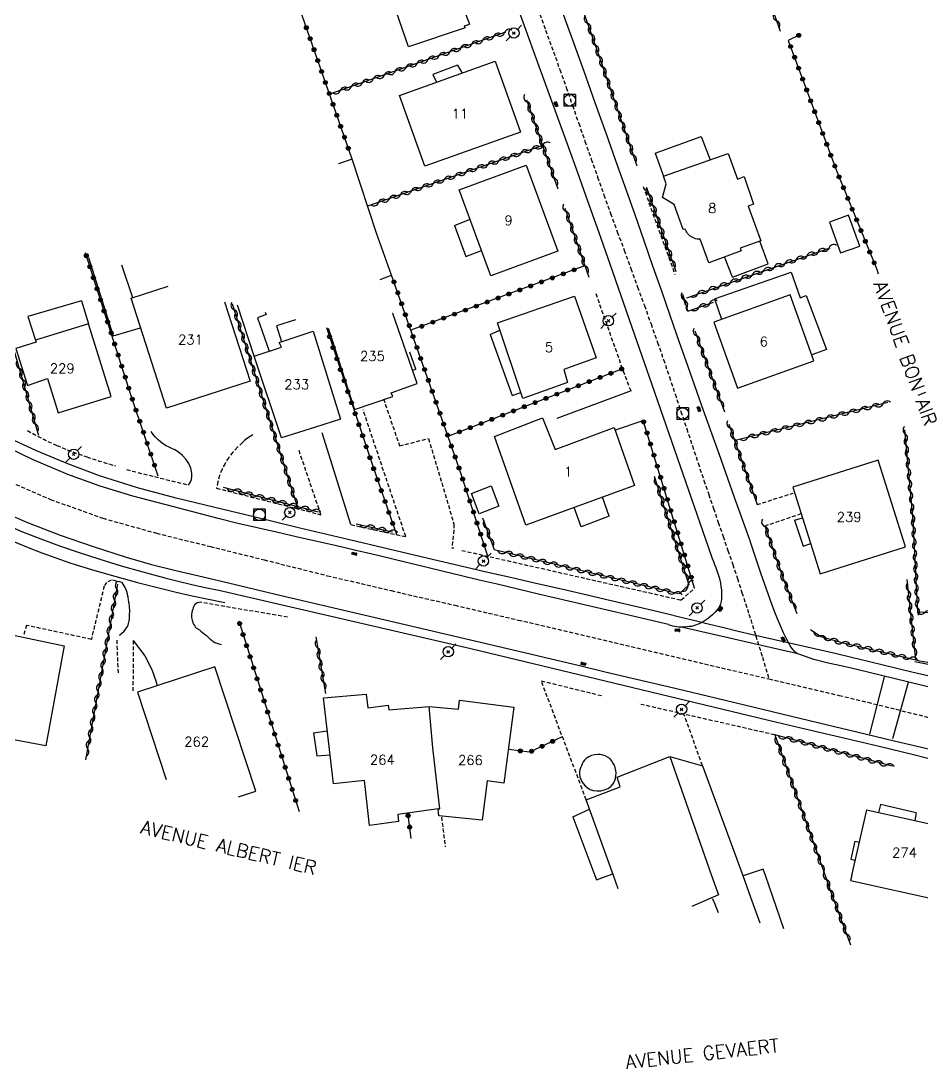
# Model space of a CAD drawing. Header units: millimetres. Extents: x 159000 to 160002, y 156999 to 158000.
# Drawn here: x 159821.8 to 159938.3, y 157146.6 to 157281.5 of the extents above; entities that cross this region are included whole.
import ezdxf
from ezdxf.enums import TextEntityAlignment as Align

# ---------------------------------------------------------------- set-up
doc = ezdxf.new("R2010")
doc.units = ezdxf.units.MM
doc.linetypes.add('DASHED', pattern=[0.75, 0.5, -0.25])
doc.layers.get('0').update_dxf_attribs({"linetype": 'CONTINUOUS'})
for name, color, linetype in [('W0001', 6, 'DASHED'), ('W0014', 7, 'CONTINUOUS'), ('W0017', 7, 'CONTINUOUS'), ('W0020', 2, 'CONTINUOUS'), ('W0051', 7, 'CONTINUOUS'), ('W0101', 7, 'CONTINUOUS'), ('W0104', 1, 'CONTINUOUS'), ('W0112', 1, 'DASHED'), ('W0310', 3, 'CONTINUOUS'), ('W0323', 7, 'CONTINUOUS'), ('W0401', 7, 'CONTINUOUS'), ('W0420', 7, 'CONTINUOUS'), ('W0473', 7, 'CONTINUOUS'), ('W0989', 7, 'CONTINUOUS'), ('W0991', 7, 'CONTINUOUS'), ('W1102', 7, 'CONTINUOUS')]:
    doc.layers.add(name, color=color, linetype=linetype)
doc.styles.get("Standard").update_dxf_attribs({"font": 'romans.shx', "width": 0.85})

# ---------------------------------------------------------------- blocks, each defined once
blk = doc.blocks.new('T473')
for p, q in [((-0.166667, 0.166667), (0.166667, -0.166667)), ((-0.166667, -0.166667), (0.166667, 0.166667)), ((0.500001, 0.500001), (1.000002, 1.000002)), ((-1.000002, -1.000002), (-0.500001, -0.500001))]:
    blk.add_line(p, q)
blk.add_ellipse((0, 0), major_axis=(0.471405, 0.471405), ratio=1, start_param=5.4977871438, end_param=11.780972451)
blk = doc.blocks.new('T401')
for p, q in [((-0.3, 0.3), (0, 0.3)), ((-0.3, -0.25), (-0.3, 0.3)), ((-0.3, 0.15), (0, 0.15)), ((-0.3, 0), (0, 0)), ((0, 0.3), (0, -0.25)), ((-0.3, -0.15), (0, -0.15)), ((-0.3, -0.25), (-0.3, -0.3)), ((-0.3, -0.3), (0, -0.3)), ((0, -0.3), (0, -0.25))]:
    blk.add_line(p, q)
blk = doc.blocks.new('T420')
for p, q in [((0.75, 0.75), (-0.75, 0.75)), ((-0.75, 0.75), (-0.75, -0.75)), ((0.75, 0.75), (0.75, -0.75)), ((0.75, -0.75), (-0.75, -0.75))]:
    blk.add_line(p, q)
blk.add_ellipse((0, 0), major_axis=(-0.53, 0.53), ratio=1, start_param=3.926991, end_param=10.210176)
blk = doc.blocks.new('t310o')
at = {"color": 0, "linetype": 'Continuous'}
for centre, start, end in [((-0.5, 0.38), 216.8699, 323.1304), ((0.5, -0.37), 36.8699, 143.1303)]:
    blk.add_arc(centre, 0.625, start, end, dxfattribs=at)
blk = doc.blocks.new('t323o')
at = {"color": 0, "linetype": 'Continuous'}
for radius in [0.25, 0.15]:
    blk.add_circle((0, 0), radius, dxfattribs=at)

msp = doc.modelspace()

# ---------------------------------------------------------------- linework, layer by layer
at = {"layer": 'W0001'}
for points in [[(159888.63, 157283.1), (159889.65, 157280.32), (159890.66, 157277.53), (159891.49, 157275.22), (159892.31, 157272.91), (159893.12, 157270.59), (159893.93, 157268.28), (159894.74, 157265.96), (159895.55, 157263.65), (159896.37, 157261.33), (159897.19, 157259.02), (159898.05, 157256.64), (159898.92, 157254.25), (159899.8, 157251.87), (159900.67, 157249.49), (159901.55, 157247.11), (159902.42, 157244.72), (159903.28, 157242.33), (159904.12, 157239.94), (159904.89, 157237.72), (159905.65, 157235.49), (159906.4, 157233.26), (159907.14, 157231.02), (159907.89, 157228.79), (159908.63, 157226.56), (159909.37, 157224.32), (159910.12, 157222.09), (159910.74, 157220.28), (159911.36, 157218.47), (159911.98, 157216.66), (159912.6, 157214.85), (159913.22, 157213.04), (159913.84, 157211.23), (159914.44, 157209.41), (159915.04, 157207.59), (159915.94, 157204.81), (159916.82, 157202.02), (159917.69, 157199.23), (159918.53, 157196.43)], [(159783.73, 157250.65), (159803.3, 157231.84), (159808.55, 157228.21), (159814.08, 157225.01), (159819.79, 157222.18), (159825.63, 157219.64), (159832.4, 157217.21), (159839.33, 157215.27), (159846.3, 157213.56), (159853.25, 157211.83), (159861.44, 157209.78), (159869.66, 157207.85), (159877.9, 157205.96), (159886.12, 157204.05), (159918.53, 157196.43)], [(159918.53, 157196.43), (159927.61, 157194.3), (159931.31, 157193.41), (159934.99, 157192.5), (159938.68, 157191.57), (159942.37, 157190.65), (159946.06, 157189.75), (159949.76, 157188.88), (159953.47, 157188.05), (159957.19, 157187.29), (159962.16, 157186.37), (159967.15, 157185.55), (159972.15, 157184.83), (159977.17, 157184.2)]]:
    msp.add_lwpolyline(points, dxfattribs=at)
at = {"layer": 'W0014'}
for points in [[(159885.77, 157283.99), (159887.1, 157280.31), (159888.43, 157276.64), (159889.77, 157272.96), (159891.1, 157269.29), (159892.43, 157265.61), (159893.75, 157261.93), (159895.07, 157258.25), (159896.51, 157254.17), (159897.95, 157250.1), (159899.37, 157246.01), (159900.79, 157241.93)], [(159916.1, 157214.27), (159914.08, 157219.9), (159912.07, 157225.52), (159910.07, 157231.16), (159908.08, 157236.79), (159906.93, 157240.05), (159905.79, 157243.3), (159904.66, 157246.56), (159903.52, 157249.82), (159902.39, 157253.07), (159901.25, 157256.33), (159900.11, 157259.59), (159898.96, 157262.84), (159897.52, 157266.89), (159896.07, 157270.93), (159894.62, 157274.97), (159893.16, 157279.02), (159891.7, 157283.06)], [(159900.79, 157241.93), (159901.44, 157240.08), (159902.1, 157238.23), (159902.75, 157236.38), (159903.4, 157234.52), (159911.06, 157212.41), (159911.2, 157212.02), (159911.35, 157211.63), (159911.5, 157211.24), (159911.65, 157210.85), (159911.8, 157210.46), (159911.93, 157210.07), (159912.06, 157209.67), (159912.17, 157209.26), (159912.26, 157208.83), (159912.32, 157208.39), (159912.37, 157207.94), (159912.39, 157207.5), (159912.39, 157207.15), (159912.39, 157206.79), (159912.35, 157206.43), (159912.25, 157206.08), (159912.07, 157205.71), (159911.83, 157205.37), (159911.56, 157205.05), (159911.28, 157204.76), (159910.92, 157204.45), (159910.55, 157204.16), (159910.15, 157203.9), (159909.73, 157203.67)], [(159820.96, 157214.18), (159822.73, 157213.44), (159824.52, 157212.73), (159826.33, 157212.07), (159828.15, 157211.44), (159831.04, 157210.54), (159833.94, 157209.7), (159836.87, 157208.92), (159839.8, 157208.18), (159841.88, 157207.67), (159843.96, 157207.19), (159846.06, 157206.74), (159848.16, 157206.32)], [(159921.15, 157200.98), (159920.95, 157201.33), (159920.76, 157201.68), (159920.58, 157202.04), (159920.4, 157202.4), (159920.01, 157203.29), (159919.65, 157204.18), (159919.3, 157205.08), (159918.96, 157205.99), (159918.21, 157208.04), (159917.48, 157210.1), (159916.78, 157212.16), (159916.1, 157214.24)], [(159950.97, 157195.66), (159949.08, 157196.08), (159947.18, 157196.51), (159945.29, 157196.93), (159943.39, 157197.35), (159941.89, 157197.68), (159940.39, 157198), (159938.89, 157198.33), (159937.39, 157198.66)]]:
    msp.add_lwpolyline(points, dxfattribs=at)
at = {"layer": 'W0017'}
for points in [[(159900.69, 157233.67), (159891.1, 157230.09)], [(159898.67, 157228.63), (159902.28, 157229.84)], [(159843.49, 157221.5), (159843.7, 157221.84), (159843.85, 157222.22), (159843.92, 157222.62), (159843.92, 157223.03), (159843.77, 157223.68), (159843.5, 157224.28), (159843.13, 157224.83), (159842.71, 157225.32), (159842.4, 157225.6), (159842.06, 157225.84), (159841.7, 157226.04), (159841.33, 157226.23), (159840.96, 157226.4), (159840.59, 157226.58), (159840.23, 157226.79), (159839.9, 157227.04), (159839.55, 157227.35), (159839.22, 157227.69), (159838.92, 157228.06), (159838.65, 157228.44)], [(159864.48, 157216.38), (159860.75, 157228.24)], [(159836.33, 157201.38), (159837.83, 157199.42), (159838.74, 157197.66), (159839.3, 157196.05), (159839.37, 157195.61)]]:
    msp.add_lwpolyline(points, dxfattribs=at)
at = {"layer": 'W0020'}
for points in [[(159931.57, 157189.28), (159933.45, 157196.68)], [(159936.54, 157195.98), (159934.51, 157188.68)]]:
    msp.add_lwpolyline(points, dxfattribs=at)
at = {"layer": 'W0051'}
for points in [[(159905.55, 157203.47), (159900, 157204.76), (159894.46, 157206.06), (159888.92, 157207.36), (159883.38, 157208.67), (159881.07, 157209.22), (159878.76, 157209.78), (159876.46, 157210.33), (159874.15, 157210.89), (159871.85, 157211.45), (159869.54, 157212), (159867.24, 157212.55), (159864.93, 157213.1), (159862.42, 157213.69), (159859.9, 157214.26), (159857.39, 157214.82), (159854.87, 157215.39), (159852.35, 157215.96), (159849.84, 157216.55), (159847.33, 157217.16), (159844.84, 157217.81), (159840.57, 157218.93), (159836.29, 157220.08), (159832.05, 157221.35), (159827.89, 157222.86), (159823.32, 157224.81), (159818.83, 157226.95)], [(159939.84, 157196.64), (159937.72, 157197.15), (159935.59, 157197.66), (159933.47, 157198.18), (159931.34, 157198.69), (159929.21, 157199.2), (159927.08, 157199.7), (159925.75, 157200.01), (159924.41, 157200.32), (159923.07, 157200.62), (159921.73, 157200.92), (159920.39, 157201.22), (159919.06, 157201.53), (159917.72, 157201.83), (159916.38, 157202.15), (159914.53, 157202.58), (159912.68, 157203.03), (159910.84, 157203.48), (159908.99, 157203.93), (159907.14, 157204.38), (159905.3, 157204.83), (159903.45, 157205.28), (159901.6, 157205.72), (159898.3, 157206.5), (159895, 157207.26), (159891.7, 157208.03), (159888.4, 157208.78), (159885.1, 157209.54), (159881.8, 157210.3), (159878.5, 157211.06), (159875.2, 157211.83), (159869.37, 157213.2), (159863.54, 157214.57), (159857.71, 157215.96), (159851.9, 157217.4), (159846.9, 157218.62), (159841.88, 157219.82), (159836.9, 157221.14), (159831.98, 157222.71), (159827.87, 157224.24), (159823.81, 157225.92), (159819.82, 157227.78)], [(159818.52, 157218.42), (159822.67, 157216.64), (159826.88, 157215.02), (159831.14, 157213.54), (159835.43, 157212.17), (159838.71, 157211.23), (159842.02, 157210.41), (159845.35, 157209.64), (159848.66, 157208.85), (159854.73, 157207.39), (159860.8, 157205.96), (159866.88, 157204.54), (159872.95, 157203.12), (159876.44, 157202.3), (159879.92, 157201.48), (159883.41, 157200.65), (159886.9, 157199.83), (159890.38, 157199.01), (159893.87, 157198.19), (159897.36, 157197.36), (159900.84, 157196.54), (159905.68, 157195.39), (159910.52, 157194.23), (159915.36, 157193.07), (159920.19, 157191.9), (159925.03, 157190.74), (159929.87, 157189.59), (159934.71, 157188.44), (159939.55, 157187.31)], [(159819.66, 157216.48), (159822.01, 157215.46), (159824.39, 157214.53), (159826.8, 157213.66), (159829.21, 157212.83), (159831.99, 157211.92), (159834.78, 157211.07), (159837.58, 157210.27), (159840.4, 157209.51), (159842.14, 157209.06), (159843.89, 157208.65), (159845.65, 157208.26), (159847.41, 157207.9)], [(159847.41, 157207.9), (159880, 157200.38)], [(159909.74, 157203.68), (159909.51, 157203.56), (159909.26, 157203.46), (159909.01, 157203.37), (159908.76, 157203.29), (159908.49, 157203.23), (159908.21, 157203.19), (159907.94, 157203.16), (159907.66, 157203.13), (159907.4, 157203.12), (159907.15, 157203.12), (159906.89, 157203.13), (159906.63, 157203.16), (159906.36, 157203.2), (159906.09, 157203.26), (159905.82, 157203.34), (159905.55, 157203.44)], [(159922.26, 157199.68), (159907.22, 157203.11)], [(159880, 157200.38), (159919.53, 157190.85)], [(159942.96, 157194.48), (159936.43, 157196.07), (159929.9, 157197.67), (159928.05, 157198.09), (159926.17, 157198.48), (159924.31, 157198.94), (159922.5, 157199.57), (159922.34, 157199.65), (159922.19, 157199.73), (159922.05, 157199.82), (159921.91, 157199.93), (159921.8, 157200.03), (159921.7, 157200.13), (159921.61, 157200.25), (159921.52, 157200.36), (159921.39, 157200.54), (159921.28, 157200.72), (159921.17, 157200.91), (159921.07, 157201.11)], [(159919.53, 157190.85), (159923.95, 157189.82), (159928.37, 157188.78), (159932.79, 157187.72), (159937.21, 157186.64), (159938.91, 157186.22), (159940.61, 157185.78), (159942.3, 157185.33), (159944, 157184.89), (159945.69, 157184.45), (159947.39, 157184.01), (159949.1, 157183.6), (159950.81, 157183.2), (159953.99, 157182.51), (159957.17, 157181.86), (159960.37, 157181.25), (159963.58, 157180.72), (159965.4, 157180.45), (159967.23, 157180.22), (159969.05, 157180.02), (159970.89, 157179.86)]]:
    msp.add_lwpolyline(points, dxfattribs=at)
at = {"layer": 'W0101'}
for points in [[(159879.24, 157280.61), (159871.91, 157278.17), (159867.99, 157289.57), (159875.4, 157292.01), (159877.65, 157285.61), (159878.05, 157285.7), (159879.82, 157281.1)], [(159917.48, 157253.1), (159914.81, 157252.12), (159914.93, 157251.79), (159910.74, 157250.26), (159909.64, 157253.29), (159909.44, 157253.3), (159909.24, 157253.32), (159909.04, 157253.36), (159908.84, 157253.42), (159908.67, 157253.5), (159908.51, 157253.59), (159908.36, 157253.69), (159908.22, 157253.8), (159908.11, 157253.92), (159908, 157254.05), (159907.91, 157254.19), (159907.82, 157254.32), (159907.69, 157254.59), (159907.43, 157254.55), (159906.25, 157257.78), (159904.78, 157258.69), (159905.23, 157260.46), (159904.88, 157261.45), (159913.27, 157264.36), (159914.45, 157261.08), (159915.3, 157261.39), (159916.53, 157257.82), (159915.85, 157257.58), (159915.85, 157257.58), (159917.48, 157253.1)], [(159848.12, 157245.18), (159851.43, 157234.94), (159840.64, 157231.45), (159836.04, 157245.68), (159840.83, 157247.23)], [(159864.92, 157231.26), (159869.88, 157232.96), (159869.66, 157233.41), (159873.03, 157234.65), (159869.91, 157243.69), (159869.84, 157243.67)], [(159825.26, 157235.26), (159826.64, 157230.84), (159833.46, 157232.96), (159830.54, 157242.35), (159823.71, 157240.22), (159823.78, 157240), (159823.79, 157240), (159821.16, 157239.14), (159822.66, 157234.39), (159825.26, 157235.26)], [(159861.55, 157241.8), (159862, 157240.36), (159864.92, 157231.26)], [(159811.28, 157192.67), (159813.58, 157203.8), (159817.66, 157203), (159817.75, 157202.95), (159817.76, 157202.74), (159827.4, 157200.71), (159825.59, 157190.86), (159825.03, 157187.77), (159820.87, 157188.55)], [(159849.94, 157181.18), (159852.17, 157181.91), (159846.9, 157197.99), (159836.89, 157194.7)], [(159836.89, 157194.7), (159840.58, 157183.44)], [(159875.74, 157179.63), (159870.52, 157178.88), (159870.52, 157178.88), (159870.62, 157177.98), (159866.89, 157177.46), (159866.23, 157183.31), (159862.21, 157182.85), (159860.92, 157193.97), (159866.43, 157194.47), (159866.65, 157192.68), (159869.29, 157193.04), (159869.37, 157192.44), (159869.37, 157192.44), (159874.59, 157192.87)], [(159874.59, 157192.87), (159878.38, 157192.51), (159878.38, 157192.51), (159878.53, 157193.69), (159885.53, 157192.77), (159884.25, 157182.97), (159882.1, 157183.25), (159882.1, 157183.25), (159881.44, 157178.18), (159875.83, 157178.73), (159875.74, 157179.63)], [(159929.25, 157171), (159931.19, 157179.51), (159942.99, 157176.86), (159942.39, 157174.36), (159942.39, 157174.36), (159945.65, 157173.5), (159944.99, 157171)], [(159929.25, 157171), (159929.08, 157170.36), (159940.77, 157167.78), (159941.05, 157168.89), (159941.04, 157168.9), (159944.2, 157168.1), (159944.99, 157171)]]:
    msp.add_lwpolyline(points, dxfattribs=at)
for points in [[(159886.39, 157267.15), (159874.04, 157262.73), (159870.76, 157271.87), (159883.11, 157276.3)], [(159887.14, 157262.89), (159891.24, 157251.76), (159882.57, 157248.57), (159878.47, 157259.69)], [(159892.47, 157234.77), (159886.72, 157232.7), (159883.41, 157242.46), (159893.39, 157245.94), (159896.18, 157237.95), (159891.99, 157236.46)], [(159921.27, 157246.11), (159911.39, 157242.58), (159914.45, 157234.01), (159924.33, 157237.55), (159921.27, 157246.11)], [(159859.58, 157241.39), (159863.14, 157230.04), (159859.9, 157228.99), (159855.52, 157227.62), (159851.97, 157238.18), (159855.52, 157239.33), (159855.2, 157239.94)], [(159901.13, 157221.46), (159887.09, 157216.3), (159883.02, 157227.8), (159889.24, 157230.19), (159890.88, 157226.12), (159898.52, 157228.94)], [(159921.61, 157221.22), (159925.16, 157210.02), (159936.2, 157213.53), (159932.64, 157224.73)]]:
    msp.add_lwpolyline(points, close=True, dxfattribs=at)
at = {"layer": 'W0104'}
for points in [[(159879.24, 157280.61), (159879.18, 157280.87), (159879.82, 157281.1)], [(159878.26, 157275.81), (159875.07, 157274.58), (159875.55, 157273.59)], [(159878.26, 157275.81), (159878.84, 157274.77)], [(159903.83, 157264.43), (159909.77, 157266.58), (159910.93, 157263.55)], [(159869.74, 157248.64), (159867.77, 157254.07), (159864.62, 157263.64), (159862.88, 157263.06)], [(159903.83, 157264.43), (159904.88, 157261.45)], [(159877.85, 157255.07), (159879.88, 157255.87)], [(159877.85, 157255.07), (159879.34, 157251.05), (159881.36, 157251.85)], [(159913.82, 157248.39), (159918.43, 157250.11), (159917.36, 157253.05)], [(159830.53, 157250.94), (159833.74, 157240.79), (159837.28, 157241.85)], [(159834.82, 157249.99), (159836.25, 157245.75)], [(159913.82, 157248.39), (159912.8, 157251.01)], [(159868.25, 157248.1), (159869.74, 157248.64)], [(159911.49, 157245.57), (159921.38, 157249.05), (159922.55, 157245.73), (159923.35, 157246.01), (159925.97, 157239.02), (159924.05, 157238.35)], [(159829.63, 157245.32), (159822.71, 157243.3), (159823.71, 157240.22)], [(159829.63, 157245.32), (159830.54, 157242.35)], [(159851.97, 157238.18), (159849.81, 157244.75)], [(159911.49, 157245.57), (159912.41, 157242.94)], [(159853.4, 157243.85), (159853.5, 157243.57), (159852.4, 157243.14), (159853.89, 157238.8)], [(159857.32, 157242.86), (159854.85, 157242.11), (159855.51, 157240.04)], [(159882.49, 157240.98), (159883.73, 157241.53)], [(159882.49, 157240.98), (159885.32, 157233.08), (159886.45, 157233.48)], [(159872.86, 157236.49), (159872.1, 157238.7)], [(159872.86, 157236.49), (159872.46, 157236.3)], [(159897.85, 157217.47), (159896.99, 157219.94)], [(159897.85, 157217.47), (159894.26, 157216.08), (159893.35, 157218.6)], [(159921.83, 157216.96), (159922.86, 157217.27)], [(159921.83, 157216.96), (159922.94, 157213.59), (159923.92, 157213.93)], [(159859.65, 157189.45), (159861.41, 157189.7)], [(159859.65, 157189.45), (159860.05, 157186.48), (159861.77, 157186.63)], [(159905.69, 157186.41), (159909.94, 157185.21), (159915.13, 157171)], [(159899.29, 157182.46), (159898.89, 157183.71), (159905.69, 157186.38), (159911.11, 157171)], [(159898.44, 157171), (159894.91, 157180.79), (159899.29, 157182.46)], [(159937.55, 157179.1), (159932.95, 157180.18), (159932.71, 157179.17)], [(159893.15, 157178.61), (159895.34, 157179.59)], [(159893.15, 157178.61), (159896.01, 157171)], [(159937.55, 157179.1), (159937.37, 157178.12)], [(159929.65, 157175.44), (159929.13, 157173.14), (159929.7, 157172.97)], [(159929.65, 157175.44), (159930.24, 157175.32)], [(159918.07, 157171), (159917.77, 157171.84), (159915.32, 157171)], [(159896.01, 157171), (159896.22, 157170.46), (159897.74, 157171)], [(159897.74, 157171), (159898.35, 157171.24)], [(159899.05, 157169.3), (159898.44, 157171)], [(159911.11, 157171), (159911.99, 157168.51), (159908.54, 157167.01)], [(159915.13, 157171), (159916.14, 157168.22), (159917.34, 157164.88)], [(159915.32, 157171), (159915.15, 157170.94)], [(159920.47, 157164.12), (159918.07, 157171)], [(159911.99, 157166.17), (159911.4, 157167.7), (159911.22, 157168)]]:
    msp.add_lwpolyline(points, dxfattribs=at)
for points in [[(159930.26, 157252.41), (159928.83, 157256.4), (159926.34, 157255.51), (159927.77, 157251.52)], [(159881.07, 157217.8), (159880.07, 157220.4), (159882.61, 157221.38), (159883.61, 157218.78)], [(159897.67, 157186.33), (159897.37, 157186.49), (159897.05, 157186.59), (159896.72, 157186.64), (159896.39, 157186.65), (159895.99, 157186.61), (159895.6, 157186.51), (159895.22, 157186.35), (159894.88, 157186.13), (159894.68, 157185.93), (159894.51, 157185.7), (159894.38, 157185.45), (159894.27, 157185.2), (159894.17, 157184.94), (159894.09, 157184.66), (159894.05, 157184.38), (159894.05, 157184.1), (159894.09, 157183.78), (159894.19, 157183.47), (159894.33, 157183.18), (159894.51, 157182.91), (159894.77, 157182.61), (159895.07, 157182.35), (159895.41, 157182.14), (159895.79, 157182), (159896.28, 157181.94), (159896.77, 157181.97), (159897.25, 157182.08), (159897.7, 157182.27), (159897.92, 157182.41), (159898.13, 157182.58), (159898.3, 157182.79), (159898.45, 157183.01), (159898.52, 157183.14), (159898.58, 157183.28), (159898.63, 157183.42), (159898.67, 157183.56), (159898.7, 157183.71), (159898.72, 157183.85), (159898.74, 157184), (159898.75, 157184.15), (159898.75, 157184.35), (159898.73, 157184.54), (159898.69, 157184.74), (159898.65, 157184.93), (159898.63, 157185.02), (159898.6, 157185.12), (159898.57, 157185.21), (159898.53, 157185.3), (159898.36, 157185.59), (159898.17, 157185.87), (159897.94, 157186.12)]]:
    msp.add_lwpolyline(points, close=True, dxfattribs=at)
at = {"layer": 'W0112'}
for points in [[(159902.25, 157260.11), (159906.36, 157248.75)], [(159899.6, 157236.55), (159896.16, 157246.27)], [(159907.34, 157245.98), (159907.97, 157243.9)], [(159900.69, 157233.67), (159899.6, 157236.55)], [(159868.68, 157232.66), (159870.77, 157226.56)], [(159864.48, 157216.38), (159871.56, 157214.83), (159866.05, 157231.24)], [(159851.79, 157228.01), (159851.43, 157227.79), (159851.09, 157227.55), (159850.76, 157227.29), (159850.45, 157227.01), (159849.82, 157226.39), (159849.22, 157225.74), (159848.67, 157225.05), (159848.2, 157224.3), (159847.81, 157223.54), (159847.5, 157222.75), (159847.26, 157221.93), (159847.09, 157221.1)], [(159870.77, 157226.56), (159874.51, 157227.52), (159877.8, 157216.44), (159877.78, 157215.68), (159877.53, 157213.4)], [(159860.6, 157217.67), (159857.69, 157226.18)], [(159835.46, 157223.5), (159843.48, 157221.5)], [(159847.09, 157221.1), (159860.6, 157217.67)], [(159916.99, 157218.97), (159921.67, 157220.47)], [(159917.98, 157216.22), (159922.71, 157217.81)], [(159877.53, 157213.38), (159877.76, 157213.37)], [(159878.82, 157213.05), (159907.06, 157206.66)], [(159833.49, 157209.21), (159832.87, 157208.92), (159832.57, 157208.42), (159830.98, 157201.87)], [(159834.89, 157208.9), (159833.57, 157209.24)], [(159834.55, 157202.11), (159834.87, 157202.33), (159835.15, 157202.59), (159835.39, 157202.89), (159835.59, 157203.23), (159835.67, 157203.4), (159835.73, 157203.59), (159835.77, 157203.77), (159835.81, 157203.96), (159835.83, 157204.15), (159835.84, 157204.34), (159835.85, 157204.53), (159835.86, 157204.71), (159835.87, 157205.24), (159835.84, 157205.77), (159835.78, 157206.29), (159835.7, 157206.81), (159835.64, 157207.12), (159835.57, 157207.43), (159835.49, 157207.74), (159835.38, 157208.04), (159835.28, 157208.26), (159835.17, 157208.48), (159835.04, 157208.7), (159834.89, 157208.9)], [(159907.06, 157206.66), (159907.18, 157206.64), (159908.92, 157208.16)], [(159845.19, 157206.33), (159844.99, 157206.35), (159844.79, 157206.32), (159844.59, 157206.25), (159844.42, 157206.15), (159844.27, 157206), (159844.16, 157205.82), (159844.08, 157205.63), (159844.02, 157205.44), (159843.95, 157205.22), (159843.9, 157205), (159843.87, 157204.77), (159843.86, 157204.55), (159843.87, 157204.38), (159843.9, 157204.21), (159843.94, 157204.04), (159843.98, 157203.88), (159844.05, 157203.69), (159844.13, 157203.5), (159844.23, 157203.32), (159844.35, 157203.16), (159844.4, 157203.09), (159844.47, 157203.04), (159844.53, 157202.99), (159844.6, 157202.94), (159844.67, 157202.9), (159844.74, 157202.86), (159844.81, 157202.81), (159844.88, 157202.77), (159845.08, 157202.61), (159845.28, 157202.45), (159845.47, 157202.3), (159845.67, 157202.14), (159845.79, 157202.03), (159845.91, 157201.92), (159846.03, 157201.81), (159846.14, 157201.7), (159846.26, 157201.59), (159846.39, 157201.48), (159846.52, 157201.38), (159846.65, 157201.29), (159846.9, 157201.16), (159847.15, 157201.05), (159847.41, 157200.96), (159847.68, 157200.89)], [(159856.28, 157204.4), (159845.19, 157206.33)], [(159822.51, 157203.37), (159822.14, 157201.99)], [(159830.98, 157201.87), (159830.95, 157201.54), (159822.5, 157203.36)], [(159937.51, 157198.89), (159938.03, 157198.76), (159938.55, 157198.67), (159939.08, 157198.61), (159939.61, 157198.58), (159940, 157198.57), (159940.39, 157198.56), (159940.79, 157198.61), (159941.18, 157198.73), (159941.47, 157198.9), (159941.73, 157199.12), (159941.95, 157199.37), (159942.15, 157199.64), (159942.28, 157199.87), (159942.39, 157200.12), (159942.46, 157200.38), (159942.52, 157200.64), (159942.66, 157201.41), (159942.73, 157202.2), (159942.75, 157202.99), (159942.7, 157203.78)], [(159834.19, 157201.45), (159834.37, 157196.94)], [(159836.33, 157201.38), (159836.29, 157194.86)], [(159896.89, 157194.23), (159889.1, 157196.14)], [(159894.91, 157180.79), (159889.1, 157196.14)], [(159919.27, 157189.19), (159901.72, 157193.2)], [(159909.94, 157185.21), (159907.53, 157191.87)], [(159876.18, 157178.56), (159876.67, 157174.71)]]:
    msp.add_lwpolyline(points, dxfattribs=at)
msp.add_lwpolyline([(159822.65, 157228.55, 0.026629), (159826.45, 157226.62, 0.02102), (159830.33, 157225.14, 0.015407), (159834.04, 157223.99)], format="xyb", dxfattribs=at)
at = {"layer": 'W0310'}
for points in [[(159920.02, 157280.14), (159914.86, 157294.91), (159912.5, 157302.21)], [(159889.86, 157295.92), (159896.15, 157278.18), (159901.45, 157262.78)], [(159884.45, 157280.05), (159861.71, 157272.03)], [(159891.29, 157259.75), (159887.2, 157271.28)], [(159889.3, 157265.42), (159866.62, 157257.56)], [(159902.71, 157260), (159906.5, 157249.12)], [(159892.14, 157257.32), (159895.25, 157248.39)], [(159907.89, 157245.73), (159926.43, 157252.2)], [(159907.33, 157246.2), (159908.05, 157243.98)], [(159849.14, 157244.92), (159853.99, 157229.79), (159857.61, 157218.45)], [(159908.05, 157243.98), (159911.34, 157245.16)], [(159908.94, 157241.43), (159912.76, 157230.96)], [(159820.94, 157238.83), (159824.01, 157228.23), (159824.09, 157227.94)], [(159933.91, 157232.16), (159914.34, 157227.3)], [(159913.33, 157229.37), (159916.99, 157218.97)], [(159940.17, 157204.92), (159937.76, 157205.08), (159937.17, 157216.96), (159936.11, 157228.66)], [(159903.7, 157222.66), (159908.17, 157208.59)], [(159847.96, 157221.21), (159860.25, 157218.06)], [(159865.14, 157216.48), (159869.85, 157215.46)], [(159883.03, 157213.13), (159881.55, 157217.24)], [(159917.98, 157216.22), (159920.3, 157209.56), (159922.12, 157204.87)], [(159906.81, 157207.44), (159883, 157213.13)], [(159834.28, 157208.69), (159830.14, 157185.97)], [(159908.17, 157208.59), (159906.9, 157207.45)], [(159937.51, 157198.91), (159936.41, 157209.29)], [(159923.9, 157202.84), (159925.23, 157201.92), (159927.97, 157201.12), (159931.82, 157200.24), (159937.5, 157198.92)], [(159859.93, 157201.86), (159861.18, 157194.55)], [(159919.27, 157189.2), (159925.78, 157171)], [(159934.48, 157185.14), (159919.27, 157189.2)], [(159925.78, 157171), (159926.33, 157169.47), (159929.09, 157162.04)]]:
    msp.add_lwpolyline(points, dxfattribs=at)
at = {"layer": 'W0323'}
for points in [[(159864.62, 157263.64), (159856.13, 157288.08)], [(159922.42, 157279.67), (159921.02, 157279.01)], [(159921.02, 157279.01), (159927.31, 157262.04), (159932.43, 157249.49), (159932.65, 157248.83)], [(159839.56, 157222.64), (159836.12, 157232.89), (159830.14, 157251.55)], [(159894.68, 157249.83), (159872.24, 157241.52)], [(159882.18, 157212.3), (159878.51, 157223.55), (159869.74, 157248.64)], [(159861.31, 157241.86), (159867.25, 157224.08), (159870.37, 157215.12)], [(159899.6, 157236.55), (159877.11, 157227.83)], [(159937.8, 157233.13), (159938.83, 157233.51)], [(159908.92, 157208.16), (159902.28, 157229.84)], [(159849.97, 157203.93), (159857.78, 157179.28)], [(159891.71, 157188.91), (159887.56, 157186.95), (159884.89, 157187.32)], [(159872.27, 157175.78), (159871.86, 157178.85)]]:
    msp.add_lwpolyline(points, dxfattribs=at)
at = {"layer": 'W1102'}
msp.add_lwpolyline([(159875.74, 157179.63), (159875.95, 157179.65), (159875.05, 157187.5), (159874.59, 157192.87)], dxfattribs=at)

# ---------------------------------------------------------------- block references
at = {"layer": 'W0310'}
for p, rotation in [((159895.07, 157281.21), 289.5028670863304), ((159919.52, 157281.55), 109.2465085325429), ((159881.51, 157279.02), 199.4348723942313), ((159882.93, 157279.51), 199.4348723942313), ((159884.34, 157280.01), 199.4348723942313), ((159895.58, 157279.79), 289.5028670863304), ((159878.68, 157278.02), 199.4348723942313), ((159880.1, 157278.52), 199.4348723942313), ((159896.08, 157278.38), 289.5028670863304), ((159874.44, 157276.52), 199.4348723942313), ((159875.85, 157277.02), 199.4348723942313), ((159877.27, 157277.52), 199.4348723942313), ((159896.57, 157276.96), 289.0156294088114), ((159870.19, 157275.02), 199.4348723942313), ((159871.61, 157275.52), 199.4348723942313), ((159873.02, 157276.02), 199.4348723942313), ((159897.06, 157275.54), 289.0156294088114), ((159867.37, 157274.02), 199.4348723942313), ((159868.78, 157274.52), 199.4348723942313), ((159897.54, 157274.13), 289.0156294088114), ((159863.12, 157272.53), 199.4348723942313), ((159864.54, 157273.03), 199.4348723942313), ((159865.95, 157273.53), 199.4348723942313), ((159898.03, 157272.71), 289.0156294088114), ((159887.27, 157271.06), 109.5536043710883), ((159898.52, 157271.29), 289.0156294088114), ((159887.77, 157269.65), 109.5536043710883), ((159899.01, 157269.87), 289.0156294088114), ((159888.28, 157268.23), 109.5536043710883), ((159899.5, 157268.45), 289.0156294088114), ((159888.78, 157266.82), 109.5536043710883), ((159899.99, 157267.04), 289.0156294088114), ((159889.28, 157265.41), 109.5536043710883), ((159900.48, 157265.62), 289.0156294088114), ((159886.46, 157264.44), 199.1277943571128), ((159887.88, 157264.93), 199.1277943571128), ((159889.29, 157265.42), 199.1277943571128), ((159889.78, 157263.99), 109.5536043710883), ((159900.97, 157264.2), 289.0156294088114), ((159882.21, 157262.97), 199.1277943571128), ((159883.63, 157263.46), 199.1277943571128), ((159885.04, 157263.95), 199.1277943571128), ((159890.28, 157262.58), 109.5536043710883), ((159877.96, 157261.49), 199.1277943571128), ((159879.37, 157261.98), 199.1277943571128), ((159880.79, 157262.48), 199.1277943571128), ((159890.79, 157261.17), 109.5536043710883), ((159875.12, 157260.51), 199.1277943571128), ((159876.54, 157261), 199.1277943571128), ((159870.87, 157259.03), 199.1277943571128), ((159872.29, 157259.53), 199.1277943571128), ((159873.71, 157260.02), 199.1277943571128), ((159903.05, 157259.03), 289.1863567266623), ((159868.04, 157258.05), 199.1277943571128), ((159869.45, 157258.54), 199.1277943571128), ((159892.29, 157256.89), 289.2320027564822), ((159903.54, 157257.62), 289.1863567266623), ((159904.04, 157256.2), 289.1863567266623), ((159892.78, 157255.47), 289.2320027564822), ((159904.53, 157254.78), 289.1863567266623), ((159893.28, 157254.05), 289.2320027564822), ((159905.02, 157253.37), 289.1863567266623), ((159893.77, 157252.64), 289.2320027564822), ((159905.52, 157251.95), 289.1863567266623), ((159926.31, 157252.16), 19.23592644734111), ((159894.26, 157251.22), 289.2320027564822), ((159906.01, 157250.53), 289.1863567266623), ((159922.06, 157250.67), 19.23592644734111), ((159923.47, 157251.17), 19.23592644734111), ((159924.89, 157251.66), 19.23592644734111), ((159894.76, 157249.81), 289.2320027564822), ((159919.22, 157249.69), 19.23592644734111), ((159920.64, 157250.18), 19.23592644734111), ((159914.98, 157248.2), 19.23592644734111), ((159916.39, 157248.7), 19.23592644734111), ((159917.81, 157249.19), 19.23592644734111), ((159910.73, 157246.72), 19.23592644734111), ((159912.14, 157247.21), 19.23592644734111), ((159913.56, 157247.71), 19.23592644734111), ((159907.59, 157245.41), 288.2407265850444), ((159909.31, 157246.23), 19.23592644734111), ((159849.38, 157244.17), 287.7654290306769), ((159909.47, 157244.49), 19.75872082022448), ((159910.88, 157245), 19.75872082022448), ((159849.84, 157242.74), 287.7654290306769), ((159850.3, 157241.31), 287.7654290306769), ((159909.16, 157240.82), 290.0779299297968), ((159850.76, 157239.88), 287.7654290306769), ((159909.67, 157239.41), 290.0779299297968), ((159851.21, 157238.45), 287.7654290306769), ((159910.19, 157238), 290.0779299297968), ((159851.67, 157237.02), 287.7654290306769), ((159821.59, 157236.59), 286.1094277823337), ((159852.13, 157235.59), 287.7654290306769), ((159910.7, 157236.59), 290.0779299297968), ((159822.01, 157235.15), 286.1094277823337), ((159852.59, 157234.17), 287.7654290306769), ((159911.22, 157235.18), 290.0779299297968), ((159822.42, 157233.7), 286.1094277823337), ((159853.04, 157232.74), 287.7654290306769), ((159911.73, 157233.77), 290.0779299297968), ((159822.84, 157232.26), 286.1094277823337), ((159853.5, 157231.31), 287.7654290306769), ((159912.25, 157232.37), 290.0779299297968), ((159933.27, 157232), 193.9574789247731), ((159823.26, 157230.82), 286.1094277823337), ((159927.45, 157230.56), 193.9574789247731), ((159928.9, 157230.92), 193.9574789247731), ((159930.36, 157231.28), 193.9574789247731), ((159931.81, 157231.64), 193.9574789247731), ((159823.67, 157229.38), 286.1094277823337), ((159853.96, 157229.88), 287.7654290306769), ((159913.51, 157228.88), 289.3699918274688), ((159921.62, 157229.11), 193.9574789247731), ((159923.08, 157229.47), 193.9574789247731), ((159924.53, 157229.83), 193.9574789247731), ((159925.99, 157230.19), 193.9574789247731), ((159854.42, 157228.45), 287.7166204215089), ((159914, 157227.46), 289.3699918274688), ((159917.26, 157228.02), 193.9574789247731), ((159918.71, 157228.39), 193.9574789247731), ((159920.17, 157228.75), 193.9574789247731), ((159936.16, 157228.1), 95.18956902748862), ((159854.87, 157227.02), 287.7166204215089), ((159914.5, 157226.05), 289.3699918274688), ((159915.8, 157227.66), 193.9574789247731), ((159936.3, 157226.61), 95.18956902748862), ((159855.33, 157225.59), 287.7166204215089), ((159915, 157224.63), 289.3699918274688), ((159936.43, 157225.11), 95.18956902748862), ((159855.79, 157224.17), 287.7166204215089), ((159915.5, 157223.22), 289.3699918274688), ((159936.57, 157223.62), 95.18956902748862), ((159856.24, 157222.74), 287.7166204215089), ((159936.71, 157222.13), 95.18956902748862), ((159856.7, 157221.31), 287.7166204215089), ((159904.09, 157221.46), 287.6114623120787), ((159915.99, 157221.8), 289.3699918274688), ((159936.84, 157220.63), 95.18956902748862), ((159849.42, 157220.83), 345.6164737986253), ((159850.87, 157220.46), 345.6164737986253), ((159852.32, 157220.09), 345.6164737986253), ((159853.78, 157219.72), 345.6164737986253), ((159857.15, 157219.88), 287.7166204215089), ((159904.54, 157220.03), 287.6114623120787), ((159916.49, 157220.39), 289.3699918274688), ((159936.98, 157219.14), 95.18956902748862), ((159855.23, 157219.34), 345.6164737986253), ((159856.68, 157218.97), 345.6164737986253), ((159858.14, 157218.6), 345.6164737986253), ((159904.99, 157218.6), 287.6114623120787), ((159859.59, 157218.23), 345.6164737986253), ((159905.45, 157217.17), 287.6114623120787), ((159937.11, 157217.64), 95.18956902748862), ((159866.6, 157216.16), 347.877035976453), ((159868.07, 157215.85), 347.877035976453), ((159882.01, 157215.96), 109.7677478196934), ((159905.9, 157215.74), 287.6114623120787), ((159918.01, 157216.14), 289.2260354673849), ((159937.21, 157216.15), 92.83258722271991), ((159869.54, 157215.53), 347.877035976453), ((159882.52, 157214.55), 109.7677478196934), ((159906.36, 157214.31), 287.6114623120787), ((159918.5, 157214.73), 289.2260354673849), ((159937.29, 157214.65), 92.83258722271991), ((159906.81, 157212.88), 287.6114623120787), ((159919, 157213.31), 289.2260354673849), ((159937.36, 157213.15), 92.83258722271991), ((159884.46, 157212.78), 166.557420999296), ((159885.92, 157212.43), 166.557420999296), ((159887.38, 157212.09), 166.557420999296), ((159888.84, 157211.74), 166.557420999296), ((159907.26, 157211.45), 287.6114623120787), ((159919.49, 157211.89), 289.2260354673849), ((159937.44, 157211.65), 92.83258722271991), ((159890.29, 157211.39), 166.557420999296), ((159891.75, 157211.04), 166.557420999296), ((159893.21, 157210.69), 166.557420999296), ((159894.67, 157210.34), 166.557420999296), ((159907.72, 157210.02), 287.6114623120787), ((159919.98, 157210.48), 289.2260354673849), ((159937.51, 157210.16), 92.83258722271991), ((159896.13, 157209.99), 166.557420999296), ((159897.59, 157209.64), 166.557420999296), ((159899.05, 157209.3), 166.557420999296), ((159900.51, 157208.95), 166.557420999296), ((159920.49, 157209.07), 291.2410722592682), ((159937.58, 157208.66), 92.83258722271991), ((159834.17, 157208.1), 259.6751597050539), ((159901.97, 157208.6), 166.557420999296), ((159903.42, 157208.25), 166.557420999296), ((159904.88, 157207.9), 166.557420999296), ((159906.34, 157207.55), 166.557420999296), ((159908.02, 157208.45), 221.9373228491891), ((159921.04, 157207.67), 291.2410722592682), ((159936.56, 157207.86), 96.04177892591547), ((159937.66, 157207.16), 92.83258722271991), ((159833.9, 157206.63), 259.6751597050539), ((159921.58, 157206.27), 291.2410722592682), ((159936.72, 157206.37), 96.04177892591547), ((159937.73, 157205.66), 92.83258722271991), ((159833.63, 157205.15), 259.6751597050539), ((159936.87, 157204.88), 96.04177892591547), ((159938.68, 157205.02), 176.2536972168107), ((159833.36, 157203.68), 259.6751597050539), ((159937.03, 157203.39), 96.04177892591547), ((159833.09, 157202.2), 259.6751597050539), ((159925.13, 157201.99), 325.3204833537265), ((159937.19, 157201.9), 96.04177892591547), ((159832.83, 157200.72), 259.6751597050539), ((159860.17, 157200.46), 279.6717124832097), ((159926.55, 157201.53), 343.6626271402223), ((159927.99, 157201.11), 347.2400670771121), ((159929.46, 157200.78), 347.2400670771121), ((159937.35, 157200.4), 96.04177892591547), ((159832.56, 157199.25), 259.6751597050539), ((159860.42, 157198.98), 279.6717124832097), ((159930.92, 157200.45), 347.2400670771121), ((159932.38, 157200.11), 346.8427056481215), ((159933.84, 157199.77), 346.8427056481215), ((159935.3, 157199.43), 346.8427056481215), ((159832.29, 157197.77), 259.6751597050539), ((159936.76, 157199.09), 346.8427056481215), ((159832.02, 157196.3), 259.6751597050539), ((159860.67, 157197.51), 279.6717124832097), ((159831.75, 157194.82), 259.6751597050539), ((159860.92, 157196.03), 279.6717124832097), ((159831.48, 157193.35), 259.6751597050539), ((159831.21, 157191.87), 259.6751597050539), ((159830.94, 157190.39), 259.6751597050539), ((159830.68, 157188.92), 259.6751597050539), ((159920.72, 157188.81), 165.0526386701958), ((159830.41, 157187.44), 259.6751597050539), ((159919.71, 157187.95), 289.6921834862079), ((159922.17, 157188.42), 165.0526386701958), ((159923.61, 157188.04), 165.0526386701958), ((159925.06, 157187.65), 165.0526386701958), ((159926.51, 157187.26), 165.0526386701958), ((159920.22, 157186.54), 289.6921834862079), ((159927.96, 157186.87), 165.0526386701958), ((159929.41, 157186.49), 165.0526386701958), ((159930.86, 157186.1), 165.0526386701958), ((159920.72, 157185.12), 289.6921834862079), ((159932.31, 157185.71), 165.0526386701958), ((159933.76, 157185.33), 165.0526386701958), ((159921.23, 157183.71), 289.6921834862079), ((159921.74, 157182.3), 289.6921834862079), ((159922.24, 157180.89), 289.6921834862079), ((159922.75, 157179.47), 289.6921834862079), ((159923.25, 157178.06), 289.6921834862079), ((159923.76, 157176.65), 289.6921834862079), ((159924.26, 157175.24), 289.6921834862079), ((159924.77, 157173.82), 289.6921834862079), ((159925.27, 157172.41), 289.6921834862079), ((159925.97, 157170.48), 289.7651185260361), ((159926.48, 157169.07), 290.3502987447782), ((159927, 157167.67), 290.3502987447782), ((159927.52, 157166.26), 290.3502987447782), ((159928.04, 157164.85), 290.3502987447782), ((159928.56, 157163.45), 290.3502987447782)]:
    msp.add_blockref('t310o', p, dxfattribs=dict(at, rotation=rotation))
at = {"layer": 'W0323'}
for p, rotation in [((159858.71, 157280.65), 109.1653672347782), ((159859.21, 157279.23), 109.1653672347782), ((159922.38, 157279.66), 205.4124903102909), ((159921.32, 157278.22), 290.310054647916), ((159859.7, 157277.81), 109.1653672347782), ((159921.84, 157276.82), 290.310054647916), ((159860.19, 157276.39), 109.1653672347782), ((159922.36, 157275.41), 290.310054647916), ((159860.68, 157274.98), 109.1653672347782), ((159922.88, 157274), 290.310054647916), ((159861.17, 157273.56), 109.1653672347782), ((159923.4, 157272.59), 290.310054647916), ((159861.67, 157272.14), 109.1653672347782), ((159923.92, 157271.19), 290.310054647916), ((159862.16, 157270.73), 109.1653672347782), ((159924.44, 157269.78), 290.310054647916), ((159862.65, 157269.31), 109.1653672347782), ((159863.14, 157267.89), 109.1653672347782), ((159924.96, 157268.37), 290.310054647916), ((159863.64, 157266.48), 109.1653672347782), ((159925.48, 157266.97), 290.310054647916), ((159864.13, 157265.06), 109.1653672347782), ((159926, 157265.56), 290.310054647916), ((159926.52, 157264.15), 290.310054647916), ((159927.04, 157262.75), 290.310054647916), ((159927.59, 157261.35), 292.2127438518597), ((159928.16, 157259.96), 292.2127438518597), ((159928.72, 157258.57), 292.2127438518597), ((159929.29, 157257.18), 292.2127438518597), ((159929.86, 157255.8), 292.2127438518597), ((159930.42, 157254.41), 292.2127438518597), ((159930.99, 157253.02), 292.2127438518597), ((159830.26, 157251.17), 107.7571482252368), ((159931.56, 157251.63), 292.2127438518597), ((159830.72, 157249.74), 107.7571482252368), ((159932.13, 157250.24), 292.2127438518597), ((159831.18, 157248.31), 107.7571482252368), ((159890.53, 157248.29), 200.3298733120984), ((159891.94, 157248.81), 200.3298733120984), ((159893.34, 157249.33), 200.3298733120984), ((159831.64, 157246.88), 107.7571482252368), ((159870.04, 157247.78), 109.2667462779951), ((159887.72, 157247.25), 200.3298733120984), ((159889.12, 157247.77), 200.3298733120984), ((159832.09, 157245.45), 107.7571482252368), ((159870.54, 157246.37), 109.2667462779951), ((159883.5, 157245.68), 200.3298733120984), ((159884.9, 157246.21), 200.3298733120984), ((159886.31, 157246.73), 200.3298733120984), ((159871.03, 157244.95), 109.2667462779951), ((159879.28, 157244.12), 200.3298733120984), ((159880.68, 157244.64), 200.3298733120984), ((159882.09, 157245.16), 200.3298733120984), ((159832.55, 157244.02), 107.7571482252368), ((159871.52, 157243.53), 109.2667462779951), ((159876.46, 157243.08), 200.3298733120984), ((159877.87, 157243.6), 200.3298733120984), ((159833.01, 157242.6), 107.7571482252368), ((159872.02, 157242.12), 109.2667462779951), ((159873.65, 157242.04), 200.3298733120984), ((159875.06, 157242.56), 200.3298733120984), ((159833.47, 157241.17), 107.7571482252368), ((159861.7, 157240.69), 288.4847310305354), ((159872.51, 157240.7), 109.2667462779951), ((159833.92, 157239.74), 107.7571482252368), ((159862.17, 157239.27), 288.4847310305354), ((159873.01, 157239.29), 109.2667462779951), ((159834.38, 157238.31), 107.7571482252368), ((159862.65, 157237.84), 288.4847310305354), ((159873.5, 157237.87), 109.2667462779951), ((159834.84, 157236.88), 107.7571482252368), ((159863.12, 157236.42), 288.4847310305354), ((159874, 157236.45), 109.2667462779951), ((159899.49, 157236.51), 201.1842016552731), ((159835.3, 157235.45), 107.7571482252368), ((159863.6, 157235), 288.4847310305354), ((159874.49, 157235.04), 109.2667462779951), ((159895.29, 157234.88), 201.1842016552731), ((159896.69, 157235.42), 201.1842016552731), ((159898.09, 157235.96), 201.1842016552731), ((159835.75, 157234.03), 107.7571482252368), ((159864.08, 157233.58), 288.4847310305354), ((159874.99, 157233.62), 109.2667462779951), ((159892.49, 157233.8), 201.1842016552731), ((159893.89, 157234.34), 201.1842016552731), ((159836.22, 157232.6), 108.5757655994188), ((159864.55, 157232.15), 288.4847310305354), ((159875.48, 157232.21), 109.2667462779951), ((159888.3, 157232.17), 201.1842016552731), ((159889.7, 157232.71), 201.1842016552731), ((159891.1, 157233.25), 201.1842016552731), ((159836.69, 157231.18), 108.5757655994188), ((159865.03, 157230.73), 288.4847310305354), ((159875.98, 157230.79), 109.2667462779951), ((159885.5, 157231.09), 201.1842016552731), ((159886.9, 157231.63), 201.1842016552731), ((159837.17, 157229.75), 108.5757655994188), ((159865.5, 157229.31), 288.4847310305354), ((159876.47, 157229.37), 109.2667462779951), ((159881.31, 157229.46), 201.1842016552731), ((159882.7, 157230), 201.1842016552731), ((159884.1, 157230.54), 201.1842016552731), ((159902.33, 157229.67), 107.023040095832), ((159837.65, 157228.33), 108.5757655994188), ((159876.97, 157227.96), 109.2667462779951), ((159878.51, 157228.38), 201.1842016552731), ((159879.91, 157228.92), 201.1842016552731), ((159902.77, 157228.24), 107.023040095832), ((159838.13, 157226.91), 108.5757655994188), ((159865.98, 157227.89), 288.4847310305354), ((159903.21, 157226.81), 107.023040095832), ((159838.61, 157225.49), 108.5757655994188), ((159866.45, 157226.46), 288.4847310305354), ((159877.46, 157226.54), 109.2667462779951), ((159903.65, 157225.37), 107.023040095832), ((159839.08, 157224.07), 108.5757655994188), ((159866.93, 157225.04), 288.4847310305354), ((159877.96, 157225.13), 109.2667462779951), ((159904.08, 157223.94), 107.023040095832), ((159867.41, 157223.62), 289.2028198760869), ((159878.45, 157223.71), 109.2667462779951), ((159867.9, 157222.2), 289.2028198760869), ((159878.92, 157222.28), 108.0612726766524), ((159904.52, 157222.5), 107.023040095832), ((159868.4, 157220.79), 289.2028198760869), ((159879.39, 157220.86), 108.0612726766524), ((159904.96, 157221.07), 107.023040095832), ((159868.89, 157219.37), 289.2028198760869), ((159879.85, 157219.43), 108.0612726766524), ((159905.4, 157219.63), 107.023040095832), ((159869.38, 157217.95), 289.2028198760869), ((159880.32, 157218.01), 108.0612726766524), ((159905.84, 157218.2), 107.023040095832), ((159869.88, 157216.54), 289.2028198760869), ((159880.78, 157216.58), 108.0612726766524), ((159906.28, 157216.77), 107.023040095832), ((159881.25, 157215.15), 108.0612726766524), ((159906.72, 157215.33), 107.023040095832), ((159881.71, 157213.73), 108.0612726766524), ((159907.16, 157213.9), 107.023040095832), ((159907.6, 157212.46), 107.023040095832), ((159908.04, 157211.03), 107.023040095832), ((159908.48, 157209.59), 107.023040095832), ((159850.08, 157203.59), 287.5972402811996), ((159850.53, 157202.16), 287.5972402811996), ((159850.98, 157200.73), 287.5972402811996), ((159851.44, 157199.3), 287.5972402811996), ((159851.89, 157197.87), 287.5972402811996), ((159852.34, 157196.44), 287.5972402811996), ((159852.8, 157195.01), 287.5972402811996), ((159853.25, 157193.58), 287.5972402811996), ((159853.7, 157192.15), 287.5972402811996), ((159854.16, 157190.72), 287.5972402811996), ((159854.61, 157189.29), 287.5972402811996), ((159855.06, 157187.86), 287.5972402811996), ((159889.19, 157187.72), 205.2190686612862), ((159890.55, 157188.36), 205.2190686612862), ((159855.52, 157186.43), 287.5972402811996), ((159886.38, 157187.12), 172.1226980585033), ((159887.84, 157187.08), 205.2190686612862), ((159855.97, 157185), 287.5972402811996), ((159856.42, 157183.57), 287.5972402811996), ((159856.88, 157182.14), 287.5972402811996), ((159857.33, 157180.71), 287.5972402811996), ((159871.87, 157178.75), 97.62684894976155), ((159872.07, 157177.27), 97.62684894976155)]:
    msp.add_blockref('t323o', p, dxfattribs=dict(at, rotation=rotation))
at = {"layer": 'W0401'}
for p, rotation in [((159890.85, 157270.69), 199.9410874427327), ((159909.61, 157231.39), 19.52332074338174), ((159864.96, 157212.77), 76.65656907497444), ((159912.12, 157205.55), 147.1677264432776), ((159906.72, 157202.89), 83.80116551286123), ((159920.5, 157201.61), 27.40339195109549), ((159894.48, 157198.24), 256.7100886160778)]:
    msp.add_blockref('T401', p, dxfattribs=dict(at, rotation=rotation))
at = {"layer": 'W0420'}
for p in [(159892.76, 157271.27), (159907.37, 157230.75), (159852.64, 157217.65)]:
    msp.add_blockref('T420', p, dxfattribs=at)
at = {"layer": 'W0473'}
for p in [(159885.55, 157279.96), (159897.77, 157242.75), (159828.63, 157225.48), (159856.57, 157217.95), (159881.61, 157211.68), (159909.23, 157205.61), (159877.06, 157199.95), (159907.23, 157192.5)]:
    msp.add_blockref('T473', p, dxfattribs=at)

# ---------------------------------------------------------------- texts
at = {"layer": 'W0989'}
for s, rotation, p in [('AVENUE BON AIR', 289.7235, (159932.02, 157247.5)), ('AVENUE ALBERT IER', 346.5918, (159837.14, 157176.49)), ('AVENUE GEVAERT', 6.3225, (159900.06, 157146))]:
    msp.add_text(s, height=1.75, rotation=rotation, dxfattribs=at).set_placement(p)
at = {"layer": 'W0991'}
for s, p in [('11', (159878.57, 157269.51)), ('8', (159911.19, 157257.31)), ('9', (159884.86, 157255.73)), ('231', (159843.73, 157240.31)), ('6', (159917.86, 157240.06)), ('5', (159890.09, 157239.32)), ('235', (159867.26, 157238.17)), ('229', (159827.15, 157236.59)), ('233', (159857.47, 157234.51)), ('1', (159892.57, 157223.24)), ('239', (159928.9, 157217.37)), ('262', (159844.53, 157188.31)), ('264', (159868.54, 157185.97)), ('266', (159879.93, 157185.93)), ('274', (159936.05, 157173.96))]:
    msp.add_text(s, height=1.25, dxfattribs=at).set_placement(p, align=Align.MIDDLE_CENTER)

doc.saveas('drawing.dxf')
